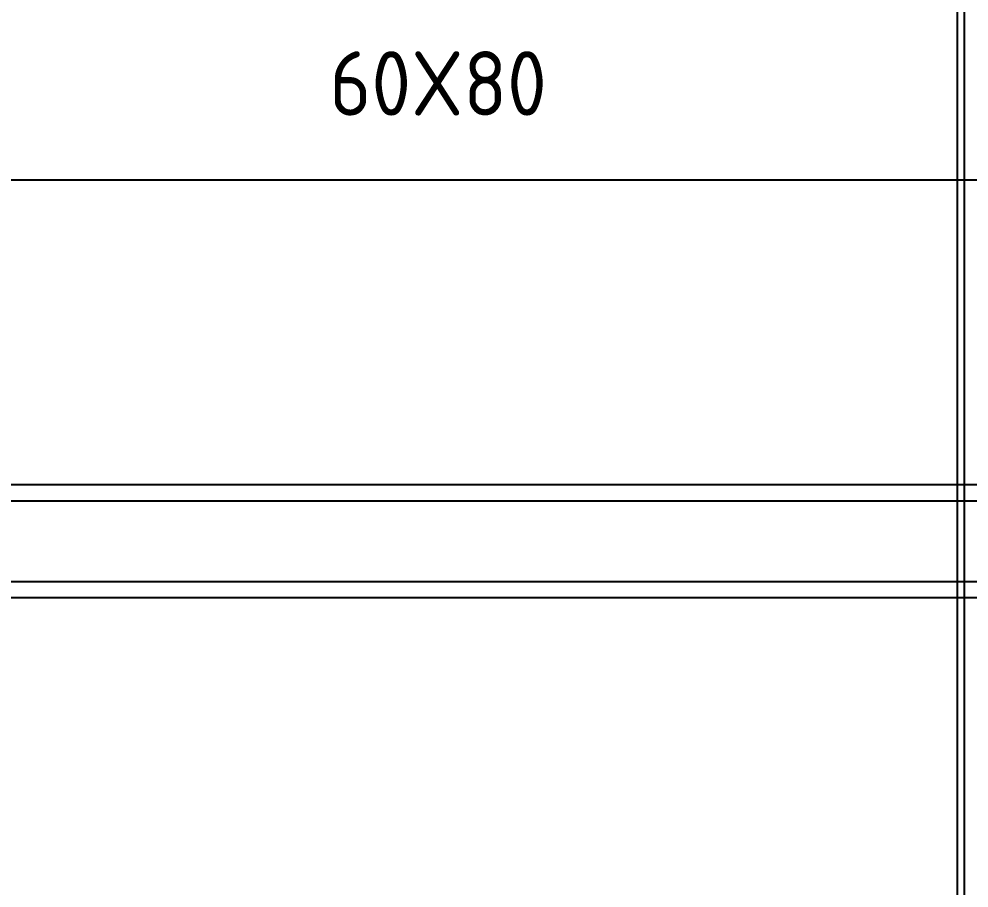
# Model space of a CAD drawing. Header units: millimetres. Extents: x 37984 to 70752, y 14140 to 37584.
# Drawn here: x 39269.4 to 39564.7, y 31419.4 to 31689.4 of the extents above; entities that cross this region are included whole.
import ezdxf

# ---------------------------------------------------------------- set-up
doc = ezdxf.new("R2010")
doc.units = ezdxf.units.MM
doc.layers.add('! NO PLOT !', color=7, linetype='Continuous', true_color=0xff75dd, plot=False)
doc.layers.add('000-PI-Oprema', color=30, linetype='Continuous', lineweight=5)
doc.layers.add('002-PI-Kabelska kanalica', color=150, linetype='Continuous')
doc.layers.add('004-PI-DIN Šina', color=3, linetype='Continuous')
doc.styles.add('PI0', font='isocpeur.ttf', dxfattribs={"width": 0.9})

# ---------------------------------------------------------------- blocks, each defined once
blk = doc.blocks.new('*U739')
at = {"layer": '004-PI-DIN Šina'}
blk.add_lwpolyline([(570, -17.5), (570, 17.5), (0, 17.5), (0, -17.5)], close=True, dxfattribs=at)
for points in [[(0, 12.5), (570, 12.5)], [(0, -12.5), (570, -12.5)]]:
    blk.add_lwpolyline(points, dxfattribs=at)
blk = doc.blocks.new('8606.000_montažna')
at = {"layer": '! NO PLOT !'}
blk.add_line((51182.39, 38449.42), (51182.39, 36559.42), dxfattribs=at)
blk = doc.blocks.new('*U740')
at = {"layer": '002-PI-Kabelska kanalica'}
blk.add_line((40, -100), (40, 470), dxfattribs=at)
blk = doc.blocks.new('spojnica')
at = {"layer": '! NO PLOT !', "transparency": 33554687}
blk.add_line((44763.49, 28809.4), (44763.49, 26919.4), dxfattribs=at)

msp = doc.modelspace()

# ---------------------------------------------------------------- block references
at = {"rotation": 270}
msp.add_blockref('*U740', (39224.172, 31679.404), dxfattribs=at)
msp.add_blockref('*U739', (39124.172, 31527.152))
at = {"layer": '000-PI-Oprema'}
for name, p in [('8606.000_montažna', (-11619.223, -5740.014)), ('spojnica', (-5202.464, 3900))]:
    msp.add_blockref(name, p, dxfattribs=at)

# ---------------------------------------------------------------- texts
at = {"insert": (39399.672, 31669.404), "char_height": 20, "width": 16.78721, "attachment_point": 5, "style": 'PI0'}
msp.add_mtext('{\\fISOCPEUR|b0|i0|c238|p34;60}X{\\fISOCPEUR|b0|i0|c238|p34;8}0', dxfattribs=at)

doc.saveas('drawing.dxf')
